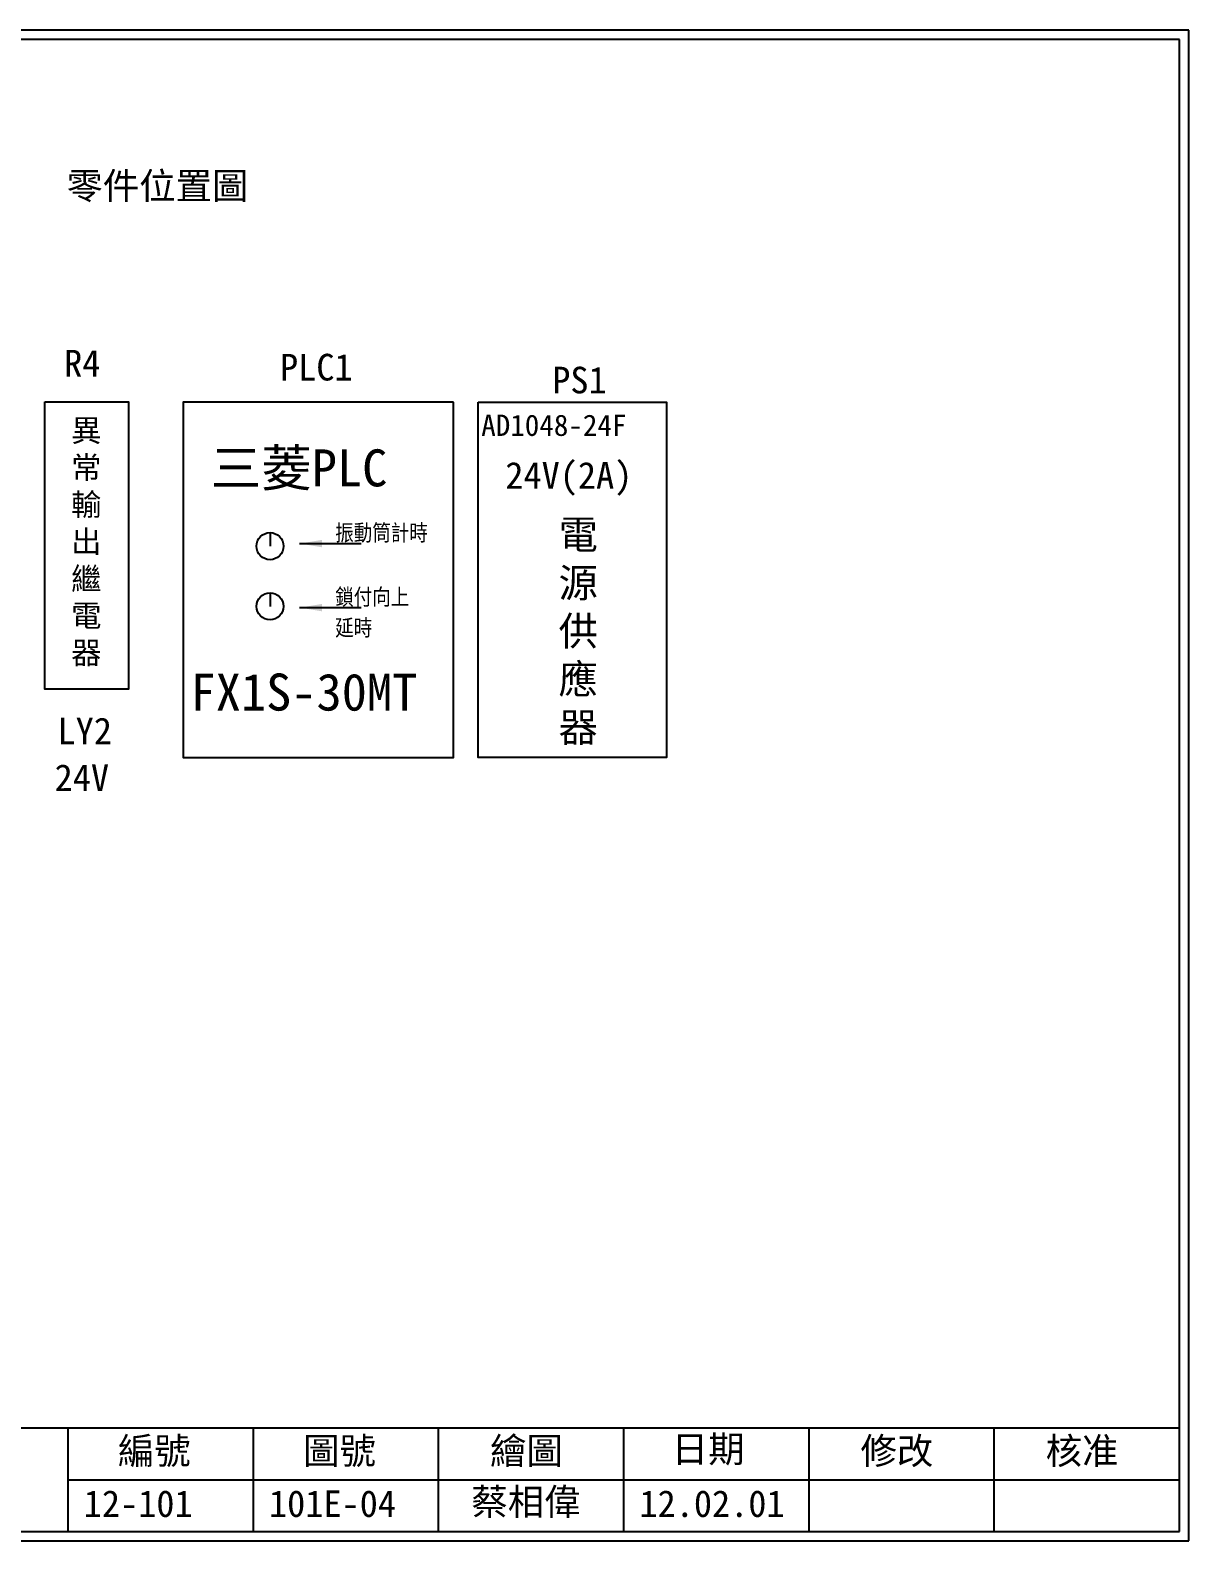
# Model space of a CAD drawing. Extents: x 10 to 297, y 3 to 207.
# Drawn here: x 140.6 to 297, y 3 to 207 of the extents above; entities that cross this region are included whole.
import ezdxf

# ---------------------------------------------------------------- set-up
doc = ezdxf.new("R2010")
doc.units = 0
doc.layers.get('0').update_dxf_attribs({"linetype": 'CONTINUOUS'})
doc.layers.add('圖框層', color=7, linetype='CONTINUOUS')
doc.layers.add('標尺寸層', color=3, linetype='CONTINUOUS')
doc.styles.add('CNS', font='romanc.shx', dxfattribs={"bigfont": 'chineset.shx'})
doc.styles.add('STSL', font='KAIU.TTF')
doc.dimstyles.new('1.1', dxfattribs={"dimscale": 0, "dimtxt": 3, "dimasz": 3, "dimexe": 1, "dimexo": 1.5, "dimgap": 1, "dimtad": 1, "dimdec": 3, "dimdsep": 46, "dimtxsty": 'CNS', "dimcen": -0.9, "dimclrd": 3, "dimclre": 3, "dimclrt": 4, "dimadec": 0, "dimazin": 0, "dimtfac": 1, "dimtdec": 3, "dimtmove": 0, "dimatfit": 3, "dimfxl": 0, "dimtolj": 1, "dimarcsym": 0})

msp = doc.modelspace()

# ---------------------------------------------------------------- linework, layer by layer
at = {"color": 7}
msp.add_lwpolyline([(197.75, 156.75), (161.27, 156.75), (161.27, 108.78), (197.75, 108.78)], close=True, dxfattribs=at)
at = {"layer": '圖框層', "color": 7}
for p, q in [((297, 206.97), (10, 206.97)), ((297, 3), (297, 206.97)), ((295.75, 205.72), (11.25, 205.72)), ((295.75, 4.25), (295.75, 205.72)), ((11.25, 18.25), (295.75, 18.25)), ((145.75, 4.25), (145.75, 18.25)), ((170.75, 4.25), (170.75, 18.25)), ((195.75, 4.25), (195.75, 18.25)), ((220.75, 4.25), (220.75, 18.25)), ((245.75, 4.25), (245.75, 18.25)), ((270.75, 4.25), (270.75, 18.25)), ((145.75, 11.25), (295.75, 11.25)), ((11.25, 4.25), (295.75, 4.25)), ((10, 3), (297, 3))]:
    msp.add_line(p, q, dxfattribs=at)
at = {"layer": '標尺寸層', "color": 7}
for p, q in [((173, 139.13), (173, 137.3)), ((173, 131), (173, 129.17))]:
    msp.add_line(p, q, dxfattribs=at)
for points in [[(142.6, 156.8), (153.9, 156.8), (153.9, 117.99), (142.6, 117.99)], [(201.08, 156.75), (226.5, 156.75), (226.5, 108.78), (201.08, 108.78)]]:
    msp.add_lwpolyline(points, close=True, dxfattribs=at)
for centre in [(173, 137.3), (173, 129.17)]:
    msp.add_circle(centre, 1.83, dxfattribs=at)

# ---------------------------------------------------------------- texts
at = {"layer": '圖框層', "color": 4, "style": 'STSL'}
for s, height, p in [('零件位置圖', 3.6, (145.53, 184.15)), ('R4', 3.6, (145.21, 160.21)), ('PLC1', 3.6, (174.35, 159.67)), ('PS1', 3.6, (211.09, 157.93)), ('AD1048-24F', 2.88, (201.51, 152.19)), ('三菱PLC', 5, (164.99, 145.37)), ('24V(2A)', 3.6, (204.76, 145.07)), ('FX1S-30MT', 5, (162.27, 115.1)), ('編號', 3.6, (152.47, 13.34)), ('圖號', 3.6, (177.47, 13.34)), ('繪圖', 3.6, (202.69, 13.34)), ('日期', 3.6, (227.22, 13.59)), ('修改', 3.6, (252.69, 13.34)), ('核准', 3.6, (277.69, 13.34)), ('蔡相偉', 3.6, (200.18, 6.47)), ('12-101', 3.6, (147.86, 6.22)), ('101E-04', 3.6, (172.86, 6.22)), ('12.02.01', 3.6, (222.86, 6.22))]:
    msp.add_text(s, height=height, dxfattribs=at).set_placement(p)
at = {"layer": '圖框層', "style": 'STSL'}
for s, p in [('LY2', (144.32, 110.56)), ('24V', (143.93, 104.25))]:
    msp.add_text(s, height=3.6, dxfattribs=at).set_placement(p)
at = {"layer": '標尺寸層', "color": 7, "attachment_point": 1, "style": 'CNS'}
for s, insert, char_height, width in [('{\\fDFKai-SB|b0|i0|c136|p65;異常輸出繼電器}', (146.16, 154.42), 3, 3.9856), ('{\\fDFKai-SB|b0|i0|c136|p65;電源供應器}', (211.94, 140.8), 3.9, 4.9608), ('振動筒計時', (181.8, 140.28), 2.5, 12.276), ('鎖付向上延時', (181.8, 131.62), 2.5, 12.276)]:
    msp.add_mtext(s, dxfattribs=dict(at, insert=insert, char_height=char_height, width=width))

# ---------------------------------------------------------------- leaders
at = {"layer": '標尺寸層', "color": 7}
for points in [[(177, 137.65), (185.32, 137.65)], [(177, 129), (185.32, 129)]]:
    msp.add_leader(points, dimstyle='1.1', override={"dimscale": 1, "dimtad": 0, "dimadec": 2}, dxfattribs=at)

doc.saveas('drawing.dxf')
